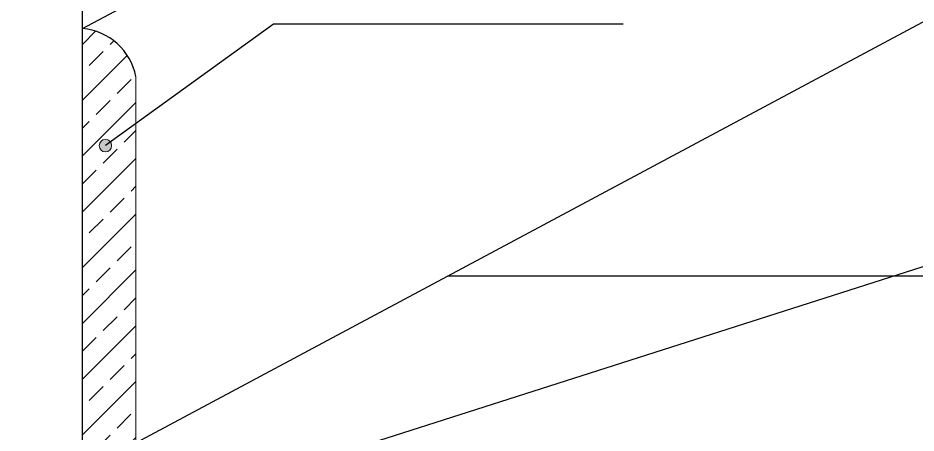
# Model space of a CAD drawing. Header units: millimetres. Extents: x 441156 to 441876, y 4514765 to 4515211.
# Drawn here: x 441490.403 to 441492.243, y 4515041.468 to 4515042.317 of the extents above; entities that cross this region are included whole.
import ezdxf

# ---------------------------------------------------------------- set-up
doc = ezdxf.new("R2010")
doc.units = ezdxf.units.MM
for name, color, linetype in [('Cassette', 7, 'Continuous'), ('Cornice', 7, 'Continuous'), ('Cornice_Testi', 7, 'Continuous')]:
    doc.layers.add(name, color=color, linetype=linetype)
doc.layers.add('Cornice_Tratteggi', color=7, linetype='Continuous', lineweight=5)

msp = doc.modelspace()

# ---------------------------------------------------------------- hatches: boundary and pattern name
at = {"layer": 'Cornice_Testi', "linetype": 'Continuous', "lineweight": 5}
h = msp.add_hatch(color=254, dxfattribs=at)
edge = h.paths.add_edge_path()
edge.add_arc((441490.58249625, 4515042.05586171), 0.01272062, 0, 360)
at = {"layer": 'Cornice_Tratteggi'}
h = msp.add_hatch(dxfattribs=at)
h.set_pattern_fill('ANSI33', color=254, scale=0.012721)
h.set_pattern_definition([(45, (441480.81073, 4515046.24649), (-0.0571172, 0.0571172), []), (45, (441480.86785, 4515046.24649), (-0.0571172, 0.0571172), [0.04038797, -0.020194])])
h.paths.add_polyline_path([(441490.64487934, 4515042.19719025, 0.3351749916), (441490.5356159, 4515042.29555602), (441490.5356159, 4515041.44751458), (441490.64487934, 4515041.44751458)])

# ---------------------------------------------------------------- linework, layer by layer
at = {"layer": 'Cassette', "color": 5}
for points in [[(441491.64348082, 4515042.30472321, 0), (441490.92720208, 4515042.30472321, 0), (441490.58249625, 4515042.05586171, 0)], [(441495.9209497, 4515042.22124298, 0), (441493.5523122, 4515042.22124298, 0), (441490.5609679, 4515041.26620977, 0)]]:
    msp.add_polyline3d(points, dxfattribs=at)
at = {"layer": 'Cornice', "color": 254}
for p, q in [((441490.5356159, 4515042.29555602), (441492.39940465, 4515043.29140927)), ((441490.5356159, 4515039.88891901), (441490.5356159, 4515043.09503679)), ((441490.64487934, 4515041.44751458), (441493.12014235, 4515042.77008867)), ((441491.2830407, 4515041.78960564), (441493.57441079, 4515041.78960564))]:
    msp.add_line(p, q, dxfattribs=at)
at = {"layer": 'Cornice', "color": 254, "linetype": 'Continuous', "lineweight": 5}
msp.add_line((441490.64487934, 4515042.19719025), (441490.64487934, 4515041.44751458), dxfattribs=at)
at = {"layer": 'Cornice', "color": 254}
msp.add_circle((441491.64675684, 4515041.4919779), 1.95049532, dxfattribs=at)
msp.add_arc((441490.52512109, 4515042.17403142), 0.12197693, 10.94475295, 85.06420739, dxfattribs=at)
at = {"layer": 'Cornice_Testi', "color": 254, "linetype": 'Continuous', "lineweight": 5}
msp.add_circle((441490.58249625, 4515042.05586171), 0.01272062, dxfattribs=at)

doc.saveas('drawing.dxf')
